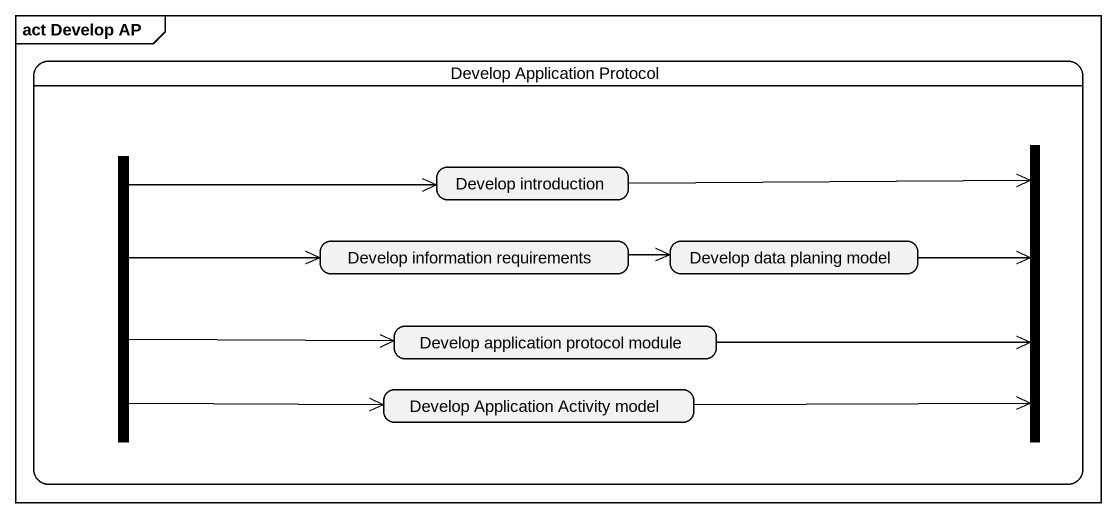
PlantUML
@startuml
mainframe act Develop AP
hide empty description
state "Develop Application Protocol" as Develop_Application_Protocol {
  state fork1 <<fork>>
  state "Develop introduction" as Develop_introduction
  state fork2 <<join>>
  state "Develop information requirements" as Develop_information
  state "Develop data planing model" as Develop_data_planing_model
  state "Develop application protocol module" as Develop_application
  state "Develop Application Activity model" as Develop_Application
}
fork1 -right-> Develop_introduction
fork1 -right-> Develop_information
fork1 -right-> Develop_application
fork1 -right-> Develop_Application
Develop_introduction -right-> fork2
Develop_information -right-> Develop_data_planing_model
Develop_data_planing_model -right-> fork2
Develop_application -right-> fork2
Develop_Application -right-> fork2
@enduml
